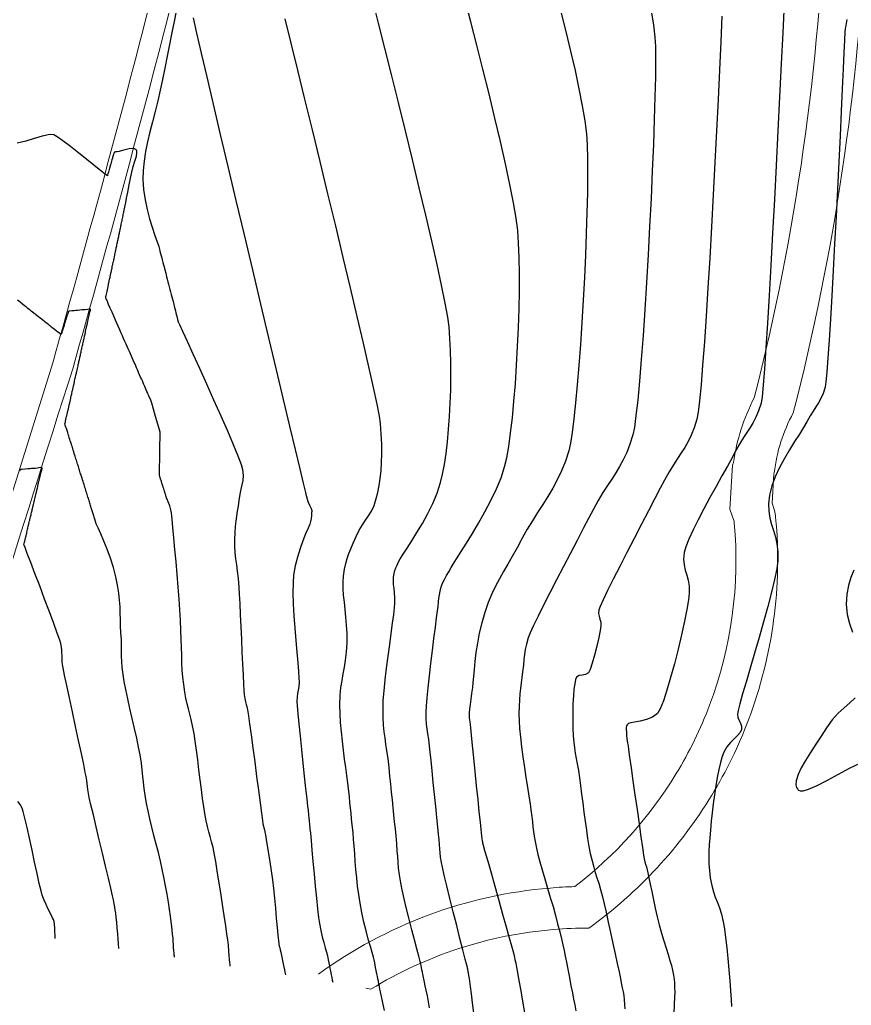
# Model space of a CAD drawing. Header units: millimetres. Extents: x 340454 to 342791, y 6993867 to 6995092.
# Drawn here: x 341142.7 to 341242.5, y 6994331.9 to 6994450.2 of the extents above; entities that cross this region are included whole.
import ezdxf

# ---------------------------------------------------------------- set-up
doc = ezdxf.new("R2010")
doc.units = ezdxf.units.MM
doc.header["$LTSCALE"] = 10
for name, color, linetype in [('T-HM-CURVA_INTERMEDIARIA', 45, 'Continuous'), ('T-HM-CURVA_MESTRA', 20, 'Continuous'), ('URB-Calçadas', 2, 'Continuous'), ('URB-Quadras', 3, 'Continuous')]:
    doc.layers.add(name, color=color, linetype=linetype)

msp = doc.modelspace()

# ---------------------------------------------------------------- linework, layer by layer
at = {"layer": 'T-HM-CURVA_INTERMEDIARIA', "color": 45, "linetype": 'Continuous', "lineweight": -3, "flags": 128}
for points, elevation in [([(341191.9, 6994331.58), (341191.77, 6994332.32), (341191.63, 6994333.03), (341191.49, 6994333.69), (341191.38, 6994334.24), (341191.28, 6994334.65), (341191.24, 6994334.87), (341191.2, 6994335.07), (341191.17, 6994335.22), (341191.13, 6994335.42), (341191.08, 6994335.64), (341191.04, 6994335.87), (341190.98, 6994336.15), (341190.93, 6994336.41), (341190.89, 6994336.62), (341190.83, 6994336.88), (341190.76, 6994337.16), (341190.6, 6994337.78), (341190.36, 6994338.66), (341190.08, 6994339.73), (341189.77, 6994340.94), (341189.44, 6994342.21), (341189.13, 6994343.48), (341188.84, 6994344.68), (341188.6, 6994345.74), (341188.43, 6994346.6), (341188.28, 6994347.56), (341188.18, 6994348.36), (341188.11, 6994349.07), (341188.07, 6994349.74), (341188.02, 6994350.45), (341187.96, 6994351.26), (341187.87, 6994352.23), (341187.79, 6994353.07), (341187.7, 6994353.91), (341187.62, 6994354.77), (341187.53, 6994355.64), (341187.43, 6994356.54), (341187.34, 6994357.47), (341187.24, 6994358.42), (341187.14, 6994359.41), (341187.04, 6994360.44), (341186.91, 6994361.51), (341186.78, 6994362.43), (341186.66, 6994363.23), (341186.55, 6994363.98), (341186.45, 6994364.72), (341186.37, 6994365.53), (341186.32, 6994366.44), (341186.31, 6994367.52), (341186.34, 6994368.49), (341186.44, 6994369.65), (341186.57, 6994370.96), (341186.73, 6994372.36), (341186.92, 6994373.79), (341187.11, 6994375.2), (341187.3, 6994376.54), (341187.46, 6994377.76), (341187.6, 6994378.81), (341187.7, 6994379.62), (341187.74, 6994380.16), (341187.74, 6994380.81), (341187.69, 6994381.4), (341187.64, 6994381.92), (341187.58, 6994382.41), (341187.56, 6994382.86), (341187.58, 6994383.28), (341187.65, 6994383.73), (341187.74, 6994384.07), (341187.85, 6994384.39), (341187.99, 6994384.72), (341188.17, 6994385.14), (341188.36, 6994385.49), (341188.71, 6994386.04), (341189.19, 6994386.76), (341189.75, 6994387.64), (341190.38, 6994388.64), (341191.03, 6994389.74), (341191.67, 6994390.92), (341192.27, 6994392.14), (341192.79, 6994393.38), (341193.2, 6994394.63), (341193.45, 6994395.66), (341193.67, 6994396.83), (341193.87, 6994398.14), (341194.04, 6994399.55), (341194.18, 6994401.04), (341194.29, 6994402.59), (341194.38, 6994404.18), (341194.43, 6994405.79), (341194.45, 6994407.39), (341194.45, 6994408.97), (341194.41, 6994410.49), (341194.34, 6994411.95), (341194.24, 6994413.32), (341194.08, 6994414.49), (341193.78, 6994416.18), (341193.34, 6994418.32), (341192.79, 6994420.84), (341192.15, 6994423.67), (341191.43, 6994426.76), (341190.65, 6994430.02), (341189.84, 6994433.41), (341189, 6994436.85), (341188.15, 6994440.27), (341187.32, 6994443.61), (341186.52, 6994446.81), (341185.77, 6994449.8), (341185.08, 6994452.51)], 698), ([(341197.19, 6994330.99), (341197.04, 6994332.17), (341196.92, 6994333.25), (341196.81, 6994334.15), (341196.73, 6994334.79), (341196.69, 6994335.12), (341196.62, 6994335.48), (341196.56, 6994335.78), (341196.53, 6994335.92), (341196.51, 6994335.99), (341196.5, 6994336.06), (341196.48, 6994336.14), (341196.47, 6994336.24), (341196.45, 6994336.33), (341196.43, 6994336.42), (341196.36, 6994336.69), (341196.17, 6994337.43), (341195.89, 6994338.54), (341195.54, 6994339.92), (341195.15, 6994341.48), (341194.74, 6994343.11), (341194.34, 6994344.72), (341193.97, 6994346.22), (341193.66, 6994347.5), (341193.43, 6994348.48), (341193.32, 6994349.04), (341193.22, 6994349.68), (341193.16, 6994350.19), (341193.13, 6994350.66), (341193.1, 6994351.17), (341193.04, 6994351.81), (341192.98, 6994352.38), (341192.89, 6994353.28), (341192.77, 6994354.43), (341192.64, 6994355.76), (341192.49, 6994357.19), (341192.34, 6994358.64), (341192.2, 6994360.03), (341192.08, 6994361.27), (341191.97, 6994362.29), (341191.9, 6994363.01), (341191.8, 6994363.82), (341191.7, 6994364.48), (341191.61, 6994365.06), (341191.54, 6994365.64), (341191.49, 6994366.29), (341191.48, 6994367.1), (341191.51, 6994367.78), (341191.59, 6994368.78), (341191.72, 6994370.02), (341191.88, 6994371.44), (341192.05, 6994372.94), (341192.24, 6994374.47), (341192.42, 6994375.94), (341192.59, 6994377.28), (341192.73, 6994378.41), (341192.85, 6994379.26), (341192.91, 6994379.75), (341192.98, 6994380.31), (341193.02, 6994380.75), (341193.07, 6994381.16), (341193.15, 6994381.59), (341193.3, 6994382.12), (341193.5, 6994382.65), (341193.71, 6994383.07), (341193.93, 6994383.47), (341194.19, 6994383.91), (341194.49, 6994384.45), (341194.73, 6994384.86), (341195.13, 6994385.5), (341195.68, 6994386.35), (341196.32, 6994387.37), (341197.03, 6994388.52), (341197.78, 6994389.78), (341198.53, 6994391.12), (341199.25, 6994392.49), (341199.91, 6994393.87), (341200.47, 6994395.23), (341200.89, 6994396.54), (341201.15, 6994397.62), (341201.39, 6994398.99), (341201.62, 6994400.6), (341201.83, 6994402.42), (341202.02, 6994404.4), (341202.19, 6994406.51), (341202.34, 6994408.72), (341202.46, 6994410.97), (341202.56, 6994413.24), (341202.63, 6994415.48), (341202.67, 6994417.65), (341202.68, 6994419.72), (341202.65, 6994421.65), (341202.58, 6994423.39), (341202.48, 6994424.92), (341202.29, 6994426.37), (341201.98, 6994428.23), (341201.54, 6994430.43), (341201.01, 6994432.89), (341200.4, 6994435.58), (341199.74, 6994438.4), (341199.03, 6994441.32), (341198.3, 6994444.26), (341197.56, 6994447.16), (341196.85, 6994449.95), (341196.16, 6994452.58)], 697), ([(341161.46, 6994451.22), (341161.22, 6994450.01), (341160.96, 6994448.67), (341160.67, 6994447.25), (341160.39, 6994445.81), (341160.1, 6994444.38), (341159.84, 6994443.03), (341159.57, 6994441.74), (341159.26, 6994440.46), (341158.94, 6994439.2), (341158.63, 6994437.96), (341158.32, 6994436.74), (341158.04, 6994435.55), (341157.81, 6994434.37), (341157.63, 6994433.23), (341157.52, 6994432.11), (341157.49, 6994431.02), (341157.57, 6994429.81), (341157.75, 6994428.6), (341157.99, 6994427.43), (341158.28, 6994426.32), (341158.58, 6994425.31), (341158.87, 6994424.44), (341159.12, 6994423.73), (341159.3, 6994423.24), (341159.39, 6994422.98), (341159.46, 6994422.67), (341159.53, 6994422.43), (341159.61, 6994422.13), (341159.68, 6994421.87), (341159.74, 6994421.62), (341159.8, 6994421.37), (341159.88, 6994421.07), (341159.96, 6994420.78), (341160.02, 6994420.55), (341160.07, 6994420.33), (341160.15, 6994420.05), (341160.22, 6994419.77), (341160.27, 6994419.56), (341160.33, 6994419.34), (341160.4, 6994419.07), (341160.49, 6994418.73), (341160.56, 6994418.46), (341160.64, 6994418.14), (341160.73, 6994417.81), (341160.79, 6994417.55), (341160.87, 6994417.23), (341160.96, 6994416.92), (341161.02, 6994416.67), (341161.1, 6994416.36), (341161.18, 6994416.06), (341161.24, 6994415.82), (341161.32, 6994415.53), (341161.39, 6994415.24), (341161.45, 6994415.01), (341161.52, 6994414.72), (341161.59, 6994414.44), (341161.64, 6994414.22), (341161.73, 6994413.95), (341161.87, 6994413.61), (341162.24, 6994412.8), (341162.79, 6994411.61), (341163.47, 6994410.11), (341164.26, 6994408.38), (341165.11, 6994406.51), (341165.97, 6994404.58), (341166.83, 6994402.66), (341167.62, 6994400.85), (341168.32, 6994399.22), (341168.88, 6994397.84), (341169.27, 6994396.81), (341169.44, 6994396.21), (341169.51, 6994395.5), (341169.48, 6994394.9), (341169.38, 6994394.37), (341169.25, 6994393.83), (341169.12, 6994393.23), (341169, 6994392.49), (341168.91, 6994391.82), (341168.82, 6994391.2), (341168.72, 6994390.61), (341168.64, 6994390.01), (341168.56, 6994389.36), (341168.51, 6994388.65), (341168.48, 6994387.82), (341168.49, 6994386.99), (341168.54, 6994386.23), (341168.62, 6994385.5), (341168.71, 6994384.77), (341168.81, 6994383.99), (341168.91, 6994383.11), (341168.99, 6994382.1), (341169.05, 6994381.25), (341169.11, 6994380.13), (341169.17, 6994378.8), (341169.24, 6994377.34), (341169.31, 6994375.81), (341169.38, 6994374.29), (341169.45, 6994372.84), (341169.51, 6994371.54), (341169.56, 6994370.46), (341169.61, 6994369.65), (341169.65, 6994369.2), (341169.73, 6994368.71), (341169.81, 6994368.33), (341169.9, 6994367.99), (341169.99, 6994367.61), (341170.09, 6994367.13), (341170.17, 6994366.62), (341170.3, 6994365.66), (341170.47, 6994364.35), (341170.68, 6994362.8), (341170.91, 6994361.1), (341171.14, 6994359.37), (341171.36, 6994357.7), (341171.56, 6994356.19), (341171.72, 6994354.95), (341171.84, 6994354.08), (341171.9, 6994353.69), (341171.96, 6994353.4), (341172.02, 6994353.18), (341172.08, 6994352.95), (341172.14, 6994352.66), (341172.2, 6994352.34), (341172.3, 6994351.78), (341172.42, 6994351.03), (341172.57, 6994350.13), (341172.72, 6994349.12), (341172.88, 6994348.05), (341173.03, 6994346.96), (341173.15, 6994345.91), (341173.27, 6994344.75), (341173.39, 6994343.53), (341173.5, 6994342.34), (341173.6, 6994341.24), (341173.68, 6994340.32), (341173.75, 6994339.64), (341173.79, 6994339.28), (341173.85, 6994339), (341173.91, 6994338.78), (341173.97, 6994338.56), (341174.04, 6994338.27), (341174.13, 6994337.86), (341174.25, 6994337.28), (341174.37, 6994336.66), (341174.47, 6994336.14), (341174.52, 6994335.88), (341174.56, 6994335.7), (341174.59, 6994335.56)], 701), ([(341207.63, 6994451.17), (341208.23, 6994448.8), (341208.81, 6994446.43), (341209.35, 6994444.11), (341209.82, 6994441.9), (341210.22, 6994439.87), (341210.53, 6994438.05), (341210.71, 6994436.52), (341210.8, 6994435.19), (341210.84, 6994433.54), (341210.85, 6994431.61), (341210.83, 6994429.44), (341210.78, 6994427.07), (341210.7, 6994424.55), (341210.6, 6994421.93), (341210.48, 6994419.24), (341210.33, 6994416.53), (341210.17, 6994413.84), (341210, 6994411.22), (341209.81, 6994408.71), (341209.62, 6994406.36), (341209.41, 6994404.21), (341209.21, 6994402.29), (341209, 6994400.67), (341208.79, 6994399.37), (341208.59, 6994398.45), (341208.19, 6994397.21), (341207.73, 6994396.06), (341207.22, 6994394.98), (341206.67, 6994393.96), (341206.08, 6994392.98), (341205.47, 6994392.01), (341204.85, 6994391.05), (341204.23, 6994390.06), (341203.62, 6994389.04), (341203.02, 6994387.95), (341202.4, 6994386.79), (341201.82, 6994385.76), (341201.27, 6994384.83), (341200.76, 6994383.95), (341200.27, 6994383.1), (341199.81, 6994382.22), (341199.37, 6994381.28), (341198.94, 6994380.24), (341198.52, 6994379.06), (341198.15, 6994377.81), (341197.86, 6994376.57), (341197.63, 6994375.38), (341197.46, 6994374.24), (341197.33, 6994373.18), (341197.23, 6994372.21), (341197.16, 6994371.35), (341197.09, 6994370.63), (341197.03, 6994370.05), (341196.93, 6994369.32), (341196.84, 6994368.62), (341196.76, 6994367.99), (341196.7, 6994367.44), (341196.66, 6994367), (341196.65, 6994366.68), (341196.66, 6994366.38), (341196.68, 6994366.14), (341196.72, 6994365.9), (341196.76, 6994365.59), (341196.8, 6994365.19), (341196.89, 6994364.32), (341197.01, 6994363.09), (341197.16, 6994361.6), (341197.33, 6994359.95), (341197.5, 6994358.24), (341197.67, 6994356.59), (341197.82, 6994355.1), (341197.95, 6994353.87), (341198.04, 6994353), (341198.08, 6994352.6), (341198.13, 6994352.23), (341198.17, 6994351.89), (341198.21, 6994351.64), (341198.23, 6994351.53), (341198.23, 6994351.46), (341198.25, 6994351.39), (341198.32, 6994351.11), (341198.54, 6994350.35), (341198.87, 6994349.2), (341199.27, 6994347.78), (341199.72, 6994346.18), (341200.2, 6994344.49), (341200.66, 6994342.84), (341201.09, 6994341.3), (341201.46, 6994339.99), (341201.73, 6994339.01), (341201.88, 6994338.45), (341202.03, 6994337.85), (341202.14, 6994337.37), (341202.24, 6994336.93), (341202.33, 6994336.45), (341202.45, 6994335.84), (341202.54, 6994335.31), (341202.69, 6994334.47), (341202.88, 6994333.39), (341203.09, 6994332.14), (341203.32, 6994330.79)], 696), ([(341234.45, 6994452.17), (341234.28, 6994448.67), (341234.1, 6994444.9), (341233.91, 6994440.94), (341233.7, 6994436.86), (341233.5, 6994432.72), (341233.28, 6994428.61), (341233.07, 6994424.58), (341232.86, 6994420.72), (341232.66, 6994417.09), (341232.46, 6994413.77), (341232.27, 6994410.82), (341232.1, 6994408.31), (341231.94, 6994406.32), (341231.8, 6994404.92), (341231.68, 6994404.18), (341231.38, 6994403.26), (341231.07, 6994402.5), (341230.73, 6994401.85), (341230.37, 6994401.26), (341229.98, 6994400.67), (341229.56, 6994400.04), (341229.12, 6994399.32), (341228.63, 6994398.45), (341228.2, 6994397.63), (341227.64, 6994396.62), (341226.99, 6994395.44), (341226.28, 6994394.17), (341225.55, 6994392.83), (341224.82, 6994391.48), (341224.13, 6994390.17), (341223.52, 6994388.95), (341223.02, 6994387.85), (341222.65, 6994386.93), (341222.45, 6994386.24), (341222.38, 6994385.44), (341222.44, 6994384.75), (341222.59, 6994384.13), (341222.77, 6994383.54), (341222.94, 6994382.91), (341223.06, 6994382.2), (341223.06, 6994381.37), (341222.97, 6994380.57), (341222.77, 6994379.42), (341222.48, 6994377.99), (341222.12, 6994376.37), (341221.72, 6994374.64), (341221.28, 6994372.9), (341220.83, 6994371.23), (341220.39, 6994369.71), (341219.97, 6994368.43), (341219.59, 6994367.47), (341219.27, 6994366.93), (341218.67, 6994366.47), (341217.94, 6994366.18), (341217.18, 6994365.99), (341216.48, 6994365.87), (341216.03, 6994365.79), (341215.78, 6994365.71), (341215.67, 6994365.64), (341215.64, 6994365.61), (341215.6, 6994365.55), (341215.54, 6994365.43), (341215.48, 6994365.26), (341215.47, 6994365.02), (341215.51, 6994364.68), (341215.54, 6994364.29), (341215.57, 6994363.93), (341215.61, 6994363.65), (341215.66, 6994363.37), (341215.71, 6994363.02), (341215.77, 6994362.59), (341215.9, 6994361.68), (341216.08, 6994360.4), (341216.3, 6994358.85), (341216.54, 6994357.15), (341216.79, 6994355.39), (341217.03, 6994353.68), (341217.25, 6994352.13), (341217.44, 6994350.84), (341217.58, 6994349.93), (341217.65, 6994349.49), (341217.74, 6994349.11), (341217.83, 6994348.82), (341217.92, 6994348.52), (341218.03, 6994348.15), (341218.11, 6994347.79), (341218.23, 6994347.21), (341218.38, 6994346.44), (341218.57, 6994345.54), (341218.77, 6994344.56), (341218.99, 6994343.53), (341219.23, 6994342.52), (341219.46, 6994341.56), (341219.73, 6994340.55), (341220.01, 6994339.62), (341220.28, 6994338.76), (341220.53, 6994337.98), (341220.75, 6994337.28), (341220.94, 6994336.66), (341221.06, 6994336.12), (341221.17, 6994335.51), (341221.24, 6994335.01), (341221.28, 6994334.56), (341221.3, 6994334.07), (341221.32, 6994333.44), (341221.31, 6994332.89), (341221.27, 6994332), (341221.21, 6994330.86)], 693), ([(341186.5, 6994331.27), (341186.3, 6994332.18), (341186.14, 6994332.94), (341186.01, 6994333.5), (341185.94, 6994333.82), (341185.87, 6994334.16), (341185.82, 6994334.43), (341185.75, 6994334.78), (341185.69, 6994335.07), (341185.63, 6994335.36), (341185.57, 6994335.68), (341185.49, 6994336.06), (341185.42, 6994336.42), (341185.37, 6994336.7), (341185.31, 6994336.98), (341185.23, 6994337.34), (341185.15, 6994337.67), (341184.99, 6994338.22), (341184.79, 6994338.94), (341184.54, 6994339.82), (341184.28, 6994340.81), (341184.02, 6994341.88), (341183.77, 6994343.01), (341183.55, 6994344.16), (341183.39, 6994345.19), (341183.26, 6994346.2), (341183.15, 6994347.21), (341183.06, 6994348.2), (341182.98, 6994349.17), (341182.91, 6994350.1), (341182.85, 6994351), (341182.78, 6994351.85), (341182.71, 6994352.65), (341182.62, 6994353.54), (341182.54, 6994354.29), (341182.47, 6994354.94), (341182.41, 6994355.56), (341182.34, 6994356.22), (341182.27, 6994356.96), (341182.18, 6994357.86), (341182.09, 6994358.61), (341181.98, 6994359.47), (341181.84, 6994360.42), (341181.7, 6994361.44), (341181.56, 6994362.51), (341181.43, 6994363.61), (341181.31, 6994364.73), (341181.22, 6994365.83), (341181.16, 6994366.91), (341181.14, 6994367.93), (341181.18, 6994369.08), (341181.26, 6994370.04), (341181.39, 6994370.89), (341181.53, 6994371.68), (341181.68, 6994372.47), (341181.81, 6994373.32), (341181.92, 6994374.28), (341181.99, 6994375.43), (341181.99, 6994376.51), (341181.94, 6994377.53), (341181.86, 6994378.5), (341181.77, 6994379.42), (341181.67, 6994380.29), (341181.58, 6994381.12), (341181.53, 6994381.92), (341181.52, 6994382.68), (341181.58, 6994383.41), (341181.7, 6994384.24), (341181.85, 6994384.93), (341182.02, 6994385.54), (341182.22, 6994386.11), (341182.46, 6994386.7), (341182.74, 6994387.36), (341183.08, 6994388.15), (341183.45, 6994388.93), (341183.83, 6994389.56), (341184.2, 6994390.12), (341184.57, 6994390.65), (341184.91, 6994391.22), (341185.23, 6994391.89), (341185.5, 6994392.72), (341185.69, 6994393.46), (341185.85, 6994394.27), (341185.98, 6994395.13), (341186.08, 6994396.06), (341186.14, 6994397.05), (341186.17, 6994398.11), (341186.15, 6994399.24), (341186.1, 6994400.44), (341186.01, 6994401.72), (341185.87, 6994402.6), (341185.59, 6994404.07), (341185.16, 6994406.07), (341184.61, 6994408.52), (341183.96, 6994411.38), (341183.22, 6994414.56), (341182.41, 6994418.01), (341181.54, 6994421.66), (341180.63, 6994425.45), (341179.7, 6994429.31), (341178.77, 6994433.17), (341177.84, 6994436.97), (341176.94, 6994440.65), (341176.09, 6994444.14), (341175.29, 6994447.38), (341174.58, 6994450.3)], 699), ([(341226.97, 6994450.65), (341226.84, 6994447.57), (341226.69, 6994444.2), (341226.53, 6994440.62), (341226.34, 6994436.88), (341226.15, 6994433.05), (341225.95, 6994429.19), (341225.73, 6994425.35), (341225.52, 6994421.6), (341225.3, 6994418.01), (341225.09, 6994414.63), (341224.88, 6994411.52), (341224.67, 6994408.75), (341224.48, 6994406.38), (341224.3, 6994404.47), (341224.13, 6994403.08), (341223.98, 6994402.27), (341223.65, 6994401.22), (341223.3, 6994400.33), (341222.92, 6994399.56), (341222.52, 6994398.87), (341222.1, 6994398.21), (341221.64, 6994397.53), (341221.16, 6994396.79), (341220.64, 6994395.95), (341220.1, 6994394.95), (341219.59, 6994393.97), (341218.93, 6994392.72), (341218.17, 6994391.25), (341217.33, 6994389.64), (341216.45, 6994387.94), (341215.57, 6994386.24), (341214.72, 6994384.58), (341213.94, 6994383.04), (341213.26, 6994381.68), (341212.72, 6994380.58), (341212.36, 6994379.78), (341212.21, 6994379.37), (341212.18, 6994378.94), (341212.25, 6994378.59), (341212.34, 6994378.26), (341212.43, 6994377.9), (341212.45, 6994377.45), (341212.37, 6994376.9), (341212.2, 6994376.04), (341211.96, 6994375.01), (341211.69, 6994373.94), (341211.42, 6994372.96), (341211.16, 6994372.2), (341210.96, 6994371.79), (341210.61, 6994371.59), (341210.22, 6994371.53), (341209.84, 6994371.48), (341209.53, 6994371.27), (341209.41, 6994370.99), (341209.31, 6994370.49), (341209.22, 6994369.83), (341209.15, 6994369.03), (341209.1, 6994368.13), (341209.08, 6994367.15), (341209.07, 6994366.15), (341209.09, 6994365.14), (341209.13, 6994364.23), (341209.2, 6994363.46), (341209.28, 6994362.79), (341209.38, 6994362.16), (341209.49, 6994361.53), (341209.62, 6994360.86), (341209.75, 6994360.09), (341209.88, 6994359.19), (341210.01, 6994358.26), (341210.14, 6994357.25), (341210.27, 6994356.18), (341210.41, 6994355.09), (341210.56, 6994354), (341210.71, 6994352.93), (341210.86, 6994351.91), (341211.02, 6994350.97), (341211.18, 6994350.12), (341211.39, 6994349.22), (341211.59, 6994348.47), (341211.78, 6994347.82), (341211.98, 6994347.2), (341212.19, 6994346.55), (341212.41, 6994345.81), (341212.65, 6994344.91), (341212.84, 6994344.09), (341213.08, 6994343.06), (341213.34, 6994341.88), (341213.62, 6994340.61), (341213.9, 6994339.32), (341214.17, 6994338.06), (341214.42, 6994336.9), (341214.63, 6994335.9), (341214.79, 6994335.11), (341214.89, 6994334.6), (341215.01, 6994333.99), (341215.11, 6994333.5), (341215.19, 6994333.06), (341215.25, 6994332.57), (341215.3, 6994331.95), (341215.32, 6994331.48)], 694), ([(341241.96, 6994450.22), (341241.93, 6994450.01), (341241.89, 6994449.77), (341241.84, 6994449.53), (341241.81, 6994449.35), (341241.77, 6994449.12), (341241.75, 6994448.75), (341241.7, 6994447.77), (341241.63, 6994446.26), (341241.54, 6994444.29), (341241.43, 6994441.92), (341241.3, 6994439.23), (341241.16, 6994436.28), (341241.01, 6994433.14), (341240.85, 6994429.88), (341240.68, 6994426.58), (341240.51, 6994423.29), (341240.34, 6994420.1), (341240.17, 6994417.07), (341240.01, 6994414.26), (341239.86, 6994411.75), (341239.71, 6994409.61), (341239.58, 6994407.91), (341239.47, 6994406.72), (341239.37, 6994406.09), (341239.13, 6994405.34), (341238.86, 6994404.74), (341238.58, 6994404.22), (341238.27, 6994403.74), (341237.93, 6994403.23), (341237.57, 6994402.66), (341237.17, 6994401.95), (341236.78, 6994401.26), (341236.29, 6994400.47), (341235.71, 6994399.57), (341235.1, 6994398.59), (341234.49, 6994397.55), (341233.9, 6994396.47), (341233.39, 6994395.35), (341232.97, 6994394.23), (341232.7, 6994393.12), (341232.59, 6994392.09), (341232.62, 6994391.19), (341232.75, 6994390.38), (341232.95, 6994389.62), (341233.18, 6994388.87), (341233.4, 6994388.1), (341233.59, 6994387.27), (341233.69, 6994386.34), (341233.68, 6994385.28), (341233.56, 6994384.3), (341233.3, 6994383.02), (341232.94, 6994381.48), (341232.49, 6994379.76), (341231.99, 6994377.92), (341231.45, 6994376.03), (341230.9, 6994374.15), (341230.38, 6994372.35), (341229.89, 6994370.7), (341229.47, 6994369.26), (341229.14, 6994368.09), (341228.92, 6994367.27), (341228.84, 6994366.85), (341228.91, 6994366.42), (341229.06, 6994366.07), (341229.23, 6994365.75), (341229.35, 6994365.41), (341229.34, 6994365.01), (341229.18, 6994364.65), (341228.86, 6994364.28), (341228.45, 6994363.89), (341228, 6994363.44), (341227.57, 6994362.92), (341227.21, 6994362.29), (341227.01, 6994361.75), (341226.81, 6994361.04), (341226.62, 6994360.2), (341226.43, 6994359.25), (341226.26, 6994358.23), (341226.1, 6994357.16), (341225.95, 6994356.07), (341225.82, 6994355), (341225.71, 6994353.98), (341225.61, 6994352.93), (341225.53, 6994352), (341225.46, 6994351.15), (341225.42, 6994350.37), (341225.41, 6994349.61), (341225.43, 6994348.85), (341225.49, 6994348.06), (341225.59, 6994347.2), (341225.76, 6994346.28), (341225.96, 6994345.53), (341226.19, 6994344.87), (341226.44, 6994344.25), (341226.69, 6994343.6), (341226.93, 6994342.84), (341227.15, 6994341.92), (341227.29, 6994341.08), (341227.43, 6994340.01), (341227.56, 6994338.8), (341227.69, 6994337.49), (341227.81, 6994336.15), (341227.92, 6994334.84), (341228.02, 6994333.63), (341228.09, 6994332.58), (341228.14, 6994331.75)], 692), ([(341167.95, 6994336.6), (341167.95, 6994336.66), (341167.94, 6994336.79), (341167.92, 6994337.03), (341167.89, 6994337.39), (341167.85, 6994337.86), (341167.81, 6994338.29), (341167.78, 6994338.59), (341167.76, 6994338.89), (341167.74, 6994339.12), (341167.71, 6994339.42), (341167.67, 6994339.74), (341167.57, 6994340.44), (341167.42, 6994341.44), (341167.24, 6994342.65), (341167.04, 6994344), (341166.83, 6994345.4), (341166.61, 6994346.78), (341166.41, 6994348.05), (341166.23, 6994349.14), (341166.08, 6994349.96), (341165.9, 6994350.82), (341165.73, 6994351.52), (341165.57, 6994352.14), (341165.41, 6994352.72), (341165.25, 6994353.34), (341165.08, 6994354.04), (341164.91, 6994354.9), (341164.78, 6994355.72), (341164.64, 6994356.7), (341164.5, 6994357.8), (341164.35, 6994358.96), (341164.21, 6994360.16), (341164.06, 6994361.36), (341163.92, 6994362.51), (341163.77, 6994363.58), (341163.62, 6994364.53), (341163.45, 6994365.43), (341163.28, 6994366.19), (341163.12, 6994366.85), (341162.96, 6994367.46), (341162.8, 6994368.08), (341162.65, 6994368.74), (341162.51, 6994369.5), (341162.38, 6994370.4), (341162.28, 6994371.27), (341162.21, 6994372.14), (341162.17, 6994373.01), (341162.14, 6994373.91), (341162.11, 6994374.86), (341162.09, 6994375.86), (341162.05, 6994376.93), (341162, 6994378.09), (341161.92, 6994379.36), (341161.83, 6994380.65), (341161.72, 6994382.07), (341161.59, 6994383.59), (341161.46, 6994385.12), (341161.33, 6994386.62), (341161.21, 6994388.01), (341161.09, 6994389.24), (341160.99, 6994390.26), (341160.9, 6994390.99), (341160.85, 6994391.37), (341160.7, 6994391.86), (341160.53, 6994392.31), (341160.39, 6994392.64), (341160.32, 6994392.78), (341160.3, 6994392.86), (341160.28, 6994392.92), (341160.27, 6994392.97), (341160.25, 6994393.02), (341160.23, 6994393.08), (341160.22, 6994393.13), (341160.2, 6994393.19), (341160.18, 6994393.25), (341160.16, 6994393.31), (341160.14, 6994393.37), (341160.12, 6994393.44), (341160.1, 6994393.51), (341160.08, 6994393.58), (341160.06, 6994393.65), (341160.03, 6994393.72), (341160.01, 6994393.8), (341159.98, 6994393.88), (341159.95, 6994393.97), (341159.93, 6994394.06), (341159.9, 6994394.15), (341159.88, 6994394.2), (341159.87, 6994394.25), (341159.85, 6994394.3), (341159.84, 6994394.35), (341159.82, 6994394.4), (341159.8, 6994394.45), (341159.79, 6994394.5), (341159.77, 6994394.56), (341159.75, 6994394.62), (341159.73, 6994394.67), (341159.71, 6994394.73), (341159.7, 6994394.79), (341159.68, 6994394.86), (341159.66, 6994394.92), (341159.64, 6994394.99), (341159.61, 6994395.05), (341159.59, 6994395.12), (341159.57, 6994395.19), (341159.55, 6994395.26), (341159.53, 6994395.34), (341159.5, 6994395.42), (341159.48, 6994395.49), (341159.47, 6994395.56), (341159.47, 6994395.62), (341159.48, 6994395.88), (341159.49, 6994396.53), (341159.5, 6994397.41), (341159.52, 6994398.38), (341159.53, 6994399.27), (341159.55, 6994399.92), (341159.55, 6994400.19), (341159.55, 6994400.27), (341159.55, 6994400.36), (341159.55, 6994400.44), (341159.54, 6994400.53), (341159.54, 6994400.62), (341159.54, 6994400.71), (341159.46, 6994400.99), (341159.27, 6994401.67), (341159.01, 6994402.56), (341158.75, 6994403.47), (341158.54, 6994404.19), (341158.42, 6994404.55), (341158.35, 6994404.73), (341158.29, 6994404.87), (341158.21, 6994405.05), (341158.13, 6994405.23), (341158.06, 6994405.39), (341157.97, 6994405.59), (341157.88, 6994405.79), (341157.8, 6994405.97), (341157.71, 6994406.18), (341157.61, 6994406.41), (341157.52, 6994406.6), (341157.42, 6994406.84), (341157.31, 6994407.09), (341157.21, 6994407.31), (341157.09, 6994407.58), (341156.97, 6994407.86), (341156.87, 6994408.1), (341156.73, 6994408.4), (341156.63, 6994408.64), (341156.54, 6994408.85), (341156.44, 6994409.06), (341156.32, 6994409.33), (341156.2, 6994409.6), (341156.1, 6994409.83), (341155.99, 6994410.08), (341155.86, 6994410.38), (341155.72, 6994410.69), (341155.61, 6994410.96), (341155.48, 6994411.24), (341155.33, 6994411.59), (341155.17, 6994411.94), (341155.04, 6994412.25), (341154.89, 6994412.58), (341154.72, 6994412.98), (341154.53, 6994413.4), (341154.37, 6994413.76), (341154.21, 6994414.14), (341154, 6994414.62), (341153.79, 6994415.09), (341153.57, 6994415.58), (341153.37, 6994416.03), (341153.22, 6994416.38), (341153.14, 6994416.56), (341153.07, 6994416.7), (341153.02, 6994416.84), (341153.03, 6994416.96), (341153.07, 6994417.1), (341153.11, 6994417.27), (341153.15, 6994417.43), (341153.18, 6994417.58), (341153.22, 6994417.76), (341153.27, 6994417.99), (341153.31, 6994418.18), (341153.32, 6994418.26), (341153.34, 6994418.32), (341153.36, 6994418.44), (341153.41, 6994418.64), (341153.43, 6994418.75), (341153.45, 6994418.84), (341153.49, 6994419.04), (341153.54, 6994419.25), (341153.55, 6994419.3), (341153.56, 6994419.35), (341153.6, 6994419.55), (341153.64, 6994419.74), (341153.65, 6994419.8), (341153.67, 6994419.87), (341153.71, 6994420.05), (341153.75, 6994420.24), (341153.76, 6994420.31), (341153.78, 6994420.38), (341153.81, 6994420.55), (341153.85, 6994420.73), (341153.87, 6994420.81), (341153.89, 6994420.89), (341153.92, 6994421.06), (341153.96, 6994421.22), (341153.98, 6994421.32), (341153.99, 6994421.41), (341154.03, 6994421.56), (341154.06, 6994421.72), (341154.08, 6994421.82), (341154.1, 6994421.92), (341154.13, 6994422.06), (341154.17, 6994422.21), (341154.19, 6994422.32), (341154.21, 6994422.43), (341154.24, 6994422.56), (341154.27, 6994422.71), (341154.29, 6994422.83), (341154.32, 6994422.94), (341154.35, 6994423.07), (341154.37, 6994423.2), (341154.4, 6994423.33), (341154.43, 6994423.46), (341154.45, 6994423.58), (341154.48, 6994423.7), (341154.51, 6994423.83), (341154.53, 6994423.96), (341154.56, 6994424.08), (341154.58, 6994424.19), (341154.61, 6994424.33), (341154.64, 6994424.47), (341154.66, 6994424.58), (341154.69, 6994424.69), (341154.72, 6994424.83), (341154.75, 6994424.97), (341154.77, 6994425.08), (341154.79, 6994425.18), (341154.82, 6994425.33), (341154.85, 6994425.48), (341154.87, 6994425.58), (341154.89, 6994425.68), (341154.93, 6994425.83), (341154.96, 6994425.99), (341154.98, 6994426.08), (341155, 6994426.17), (341155.03, 6994426.33), (341155.06, 6994426.49), (341155.08, 6994426.58), (341155.1, 6994426.67), (341155.13, 6994426.83), (341155.17, 6994427), (341155.18, 6994427.08), (341155.2, 6994427.16), (341155.24, 6994427.33), (341155.27, 6994427.5), (341155.29, 6994427.58), (341155.3, 6994427.66), (341155.33, 6994427.8), (341155.36, 6994427.93), (341155.37, 6994427.98), (341155.38, 6994428.04), (341155.42, 6994428.25), (341155.53, 6994428.78), (341155.67, 6994429.52), (341155.84, 6994430.37), (341156, 6994431.2), (341156.14, 6994431.9), (341156.32, 6994432.6), (341156.53, 6994433.24), (341156.7, 6994433.81), (341156.77, 6994434.19), (341156.75, 6994434.41), (341156.7, 6994434.54), (341156.66, 6994434.59), (341156.62, 6994434.63), (341156.49, 6994434.69), (341156.25, 6994434.73), (341155.85, 6994434.69), (341155.34, 6994434.58), (341154.89, 6994434.45), (341154.63, 6994434.38), (341154.4, 6994434.35), (341154.21, 6994434.33), (341154.12, 6994434.32), (341154.07, 6994434.32), (341154.04, 6994434.28), (341154.02, 6994434.23), (341154, 6994434.18), (341153.98, 6994434.12), (341153.95, 6994434.03), (341153.93, 6994433.96), (341153.91, 6994433.88), (341153.89, 6994433.81), (341153.87, 6994433.76), (341153.85, 6994433.71), (341153.84, 6994433.65), (341153.82, 6994433.58), (341153.76, 6994433.38), (341153.63, 6994432.92), (341153.47, 6994432.37), (341153.34, 6994431.9), (341153.28, 6994431.69), (341153.25, 6994431.56), (341153.22, 6994431.48), (341153.1, 6994431.55), (341152.85, 6994431.74), (341152.56, 6994431.97), (341152.25, 6994432.21), (341151.61, 6994432.73), (341150.75, 6994433.42), (341149.78, 6994434.2), (341148.78, 6994434.98), (341147.89, 6994435.66), (341147.19, 6994436.16), (341146.79, 6994436.39), (341146.42, 6994436.44), (341146.11, 6994436.39), (341145.79, 6994436.3), (341145.39, 6994436.22), (341144.98, 6994436.12), (341144.3, 6994435.91), (341143.42, 6994435.64), (341142.41, 6994435.38)], 702), ([(341161.28, 6994337.65), (341161.27, 6994337.69), (341161.26, 6994337.78), (341161.25, 6994337.92), (341161.23, 6994338.14), (341161.21, 6994338.46), (341161.17, 6994338.83), (341161.15, 6994339.17), (341161.13, 6994339.53), (341161.1, 6994339.94), (341161.05, 6994340.4), (341161, 6994340.92), (341160.95, 6994341.35), (341160.87, 6994341.91), (341160.78, 6994342.6), (341160.67, 6994343.39), (341160.54, 6994344.27), (341160.38, 6994345.22), (341160.21, 6994346.23), (341160.01, 6994347.26), (341159.81, 6994348.22), (341159.59, 6994349.21), (341159.34, 6994350.23), (341159.08, 6994351.25), (341158.81, 6994352.28), (341158.56, 6994353.29), (341158.32, 6994354.28), (341158.11, 6994355.22), (341157.93, 6994356.11), (341157.76, 6994357.1), (341157.65, 6994357.93), (341157.56, 6994358.67), (341157.49, 6994359.37), (341157.41, 6994360.11), (341157.3, 6994360.94), (341157.15, 6994361.94), (341156.97, 6994362.87), (341156.74, 6994363.94), (341156.48, 6994365.1), (341156.21, 6994366.3), (341155.93, 6994367.51), (341155.66, 6994368.69), (341155.43, 6994369.79), (341155.24, 6994370.78), (341155.1, 6994371.61), (341155.01, 6994372.46), (341154.96, 6994373.17), (341154.93, 6994373.8), (341154.92, 6994374.41), (341154.92, 6994375.04), (341154.9, 6994375.76), (341154.85, 6994376.62), (341154.8, 6994377.43), (341154.78, 6994378.2), (341154.76, 6994378.96), (341154.74, 6994379.73), (341154.68, 6994380.53), (341154.6, 6994381.38), (341154.45, 6994382.31), (341154.25, 6994383.34), (341153.96, 6994384.45), (341153.6, 6994385.55), (341153.2, 6994386.63), (341152.8, 6994387.62), (341152.43, 6994388.49), (341152.11, 6994389.2), (341151.88, 6994389.7), (341151.78, 6994389.95), (341151.7, 6994390.24), (341151.64, 6994390.49), (341151.6, 6994390.63), (341151.56, 6994390.75), (341151.53, 6994390.87), (341151.49, 6994390.99), (341151.45, 6994391.11), (341151.41, 6994391.23), (341151.37, 6994391.36), (341151.33, 6994391.49), (341151.29, 6994391.62), (341151.25, 6994391.75), (341151.21, 6994391.89), (341151.16, 6994392.03), (341151.12, 6994392.17), (341151.08, 6994392.31), (341151.03, 6994392.45), (341150.98, 6994392.6), (341150.94, 6994392.75), (341150.89, 6994392.9), (341150.84, 6994393.06), (341150.79, 6994393.21), (341150.74, 6994393.38), (341150.69, 6994393.54), (341150.64, 6994393.71), (341150.58, 6994393.88), (341150.53, 6994394.05), (341150.47, 6994394.23), (341150.42, 6994394.41), (341150.36, 6994394.59), (341150.3, 6994394.78), (341150.24, 6994394.97), (341150.18, 6994395.16), (341150.12, 6994395.36), (341150.06, 6994395.56), (341150.01, 6994395.7), (341149.97, 6994395.82), (341149.93, 6994395.97), (341149.88, 6994396.13), (341149.84, 6994396.25), (341149.79, 6994396.41), (341149.74, 6994396.57), (341149.7, 6994396.7), (341149.65, 6994396.86), (341149.6, 6994397.02), (341149.55, 6994397.16), (341149.5, 6994397.33), (341149.45, 6994397.5), (341149.4, 6994397.65), (341149.35, 6994397.82), (341149.29, 6994398), (341149.24, 6994398.15), (341149.18, 6994398.34), (341149.13, 6994398.53), (341149.08, 6994398.68), (341149.02, 6994398.88), (341148.95, 6994399.07), (341148.9, 6994399.24), (341148.84, 6994399.44), (341148.77, 6994399.65), (341148.72, 6994399.82), (341148.65, 6994400.03), (341148.59, 6994400.25), (341148.53, 6994400.43), (341148.46, 6994400.65), (341148.38, 6994400.91), (341148.31, 6994401.12), (341148.25, 6994401.31), (341148.17, 6994401.55), (341148.13, 6994401.7), (341148.15, 6994401.8), (341148.18, 6994401.91), (341148.2, 6994402.02), (341148.24, 6994402.2), (341148.29, 6994402.4), (341148.33, 6994402.56), (341148.36, 6994402.69), (341148.39, 6994402.85), (341148.44, 6994403.07), (341148.48, 6994403.26), (341148.5, 6994403.34), (341148.51, 6994403.39), (341148.54, 6994403.5), (341148.59, 6994403.71), (341148.61, 6994403.82), (341148.63, 6994403.88), (341148.65, 6994403.99), (341148.7, 6994404.19), (341148.72, 6994404.3), (341148.74, 6994404.37), (341148.78, 6994404.58), (341148.83, 6994404.79), (341148.85, 6994404.87), (341148.89, 6994405.07), (341148.94, 6994405.27), (341148.96, 6994405.36), (341149, 6994405.55), (341149.05, 6994405.75), (341149.06, 6994405.8), (341149.07, 6994405.85), (341149.11, 6994406.04), (341149.16, 6994406.23), (341149.17, 6994406.29), (341149.18, 6994406.35), (341149.22, 6994406.53), (341149.26, 6994406.72), (341149.28, 6994406.78), (341149.29, 6994406.84), (341149.33, 6994407.02), (341149.37, 6994407.2), (341149.39, 6994407.26), (341149.4, 6994407.33), (341149.44, 6994407.5), (341149.48, 6994407.68), (341149.5, 6994407.75), (341149.51, 6994407.82), (341149.53, 6994407.9), (341149.55, 6994407.99), (341149.58, 6994408.15), (341149.62, 6994408.32), (341149.64, 6994408.41), (341149.66, 6994408.51), (341149.7, 6994408.65), (341149.73, 6994408.81), (341149.76, 6994408.92), (341149.78, 6994409.03), (341149.81, 6994409.16), (341149.84, 6994409.3), (341149.87, 6994409.43), (341149.9, 6994409.56), (341149.92, 6994409.68), (341149.95, 6994409.8), (341149.98, 6994409.94), (341150.01, 6994410.08), (341150.04, 6994410.18), (341150.06, 6994410.29), (341150.09, 6994410.45), (341150.13, 6994410.6), (341150.15, 6994410.69), (341150.17, 6994410.78), (341150.2, 6994410.95), (341150.24, 6994411.11), (341150.26, 6994411.2), (341150.28, 6994411.28), (341150.32, 6994411.46), (341150.35, 6994411.63), (341150.37, 6994411.7), (341150.38, 6994411.77), (341150.43, 6994411.96), (341150.47, 6994412.15), (341150.48, 6994412.21), (341150.49, 6994412.26), (341150.54, 6994412.47), (341150.58, 6994412.66), (341150.6, 6994412.76), (341150.65, 6994412.97), (341150.69, 6994413.17), (341150.71, 6994413.25), (341150.73, 6994413.37), (341150.78, 6994413.57), (341150.8, 6994413.69), (341150.82, 6994413.75), (341150.83, 6994413.82), (341150.87, 6994413.99), (341150.92, 6994414.2), (341150.95, 6994414.37), (341150.99, 6994414.52), (341151.03, 6994414.71), (341151.07, 6994414.93), (341151.11, 6994415.1), (341151.14, 6994415.22), (341151.18, 6994415.35), (341151.19, 6994415.45), (341151.08, 6994415.46), (341150.85, 6994415.43), (341150.57, 6994415.39), (341150.34, 6994415.37), (341150.15, 6994415.36), (341149.9, 6994415.33), (341149.65, 6994415.31), (341149.44, 6994415.29), (341149.22, 6994415.27), (341148.95, 6994415.25), (341148.73, 6994415.23), (341148.64, 6994415.22), (341148.58, 6994415.23), (341148.56, 6994415.18), (341148.53, 6994415.12), (341148.5, 6994415.03), (341148.47, 6994414.97), (341148.46, 6994414.92), (341148.42, 6994414.83), (341148.4, 6994414.76), (341148.38, 6994414.71), (341148.36, 6994414.64), (341148.34, 6994414.58), (341148.32, 6994414.49), (341148.28, 6994414.38), (341148.22, 6994414.19), (341148.17, 6994414.01), (341148.11, 6994413.83), (341148.07, 6994413.71), (341148.05, 6994413.62), (341148.02, 6994413.53), (341147.98, 6994413.39), (341147.93, 6994413.25), (341147.9, 6994413.15), (341147.87, 6994413.05), (341147.83, 6994412.92), (341147.77, 6994412.72), (341147.74, 6994412.62), (341147.72, 6994412.57), (341147.7, 6994412.49), (341147.67, 6994412.4), (341147.6, 6994412.45), (341147.46, 6994412.56), (341147.29, 6994412.7), (341147.09, 6994412.85), (341146.82, 6994413.07), (341146.57, 6994413.27), (341146.43, 6994413.38), (341146.33, 6994413.46), (341146.22, 6994413.54), (341146.1, 6994413.64), (341145.93, 6994413.78), (341145.72, 6994413.94), (341145.43, 6994414.17), (341145.15, 6994414.39), (341144.95, 6994414.55), (341144.79, 6994414.67), (341144.6, 6994414.82), (341144.41, 6994414.98), (341144.25, 6994415.1), (341144.09, 6994415.23), (341143.94, 6994415.34), (341143.83, 6994415.43), (341143.69, 6994415.54), (341143.5, 6994415.69), (341143.28, 6994415.86), (341143.02, 6994416.07), (341142.75, 6994416.29), (341142.44, 6994416.53)], 703), ([(341154.6, 6994338.7), (341154.6, 6994338.72), (341154.59, 6994338.78), (341154.58, 6994338.89), (341154.57, 6994339.08), (341154.55, 6994339.32), (341154.51, 6994339.81), (341154.46, 6994340.46), (341154.4, 6994341.18), (341154.34, 6994341.86), (341154.28, 6994342.43), (341154.22, 6994342.93), (341154.17, 6994343.32), (341154.11, 6994343.68), (341154.05, 6994344.07), (341153.95, 6994344.56), (341153.84, 6994345.05), (341153.64, 6994345.94), (341153.35, 6994347.15), (341153.01, 6994348.58), (341152.64, 6994350.15), (341152.25, 6994351.76), (341151.88, 6994353.33), (341151.54, 6994354.75), (341151.25, 6994355.95), (341151.05, 6994356.84), (341150.95, 6994357.32), (341150.87, 6994357.78), (341150.82, 6994358.16), (341150.79, 6994358.5), (341150.75, 6994358.87), (341150.67, 6994359.34), (341150.57, 6994359.85), (341150.38, 6994360.81), (341150.1, 6994362.11), (341149.77, 6994363.67), (341149.4, 6994365.36), (341149.03, 6994367.1), (341148.67, 6994368.78), (341148.35, 6994370.29), (341148.09, 6994371.54), (341147.91, 6994372.41), (341147.83, 6994372.81), (341147.8, 6994373.11), (341147.79, 6994373.34), (341147.79, 6994373.58), (341147.78, 6994373.88), (341147.76, 6994374.22), (341147.75, 6994374.54), (341147.72, 6994374.89), (341147.65, 6994375.31), (341147.51, 6994375.73), (341147.21, 6994376.57), (341146.78, 6994377.73), (341146.26, 6994379.13), (341145.69, 6994380.66), (341145.1, 6994382.23), (341144.53, 6994383.73), (341144.02, 6994385.06), (341143.61, 6994386.14), (341143.34, 6994386.86), (341143.24, 6994387.12), (341143.21, 6994387.22), (341143.24, 6994387.35), (341143.3, 6994387.59), (341143.35, 6994387.79), (341143.4, 6994387.99), (341143.42, 6994388.08), (341143.43, 6994388.14), (341143.46, 6994388.25), (341143.51, 6994388.46), (341143.54, 6994388.57), (341143.56, 6994388.67), (341143.61, 6994388.86), (341143.65, 6994389.07), (341143.67, 6994389.13), (341143.68, 6994389.19), (341143.73, 6994389.37), (341143.77, 6994389.56), (341143.79, 6994389.64), (341143.81, 6994389.71), (341143.85, 6994389.88), (341143.89, 6994390.05), (341143.91, 6994390.14), (341143.93, 6994390.24), (341143.97, 6994390.38), (341144, 6994390.54), (341144.03, 6994390.65), (341144.06, 6994390.76), (341144.09, 6994390.89), (341144.12, 6994391.03), (341144.15, 6994391.16), (341144.18, 6994391.28), (341144.21, 6994391.4), (341144.24, 6994391.52), (341144.27, 6994391.67), (341144.3, 6994391.8), (341144.33, 6994391.91), (341144.35, 6994392.02), (341144.39, 6994392.17), (341144.42, 6994392.32), (341144.45, 6994392.41), (341144.47, 6994392.51), (341144.51, 6994392.68), (341144.55, 6994392.84), (341144.57, 6994392.92), (341144.58, 6994393), (341144.63, 6994393.18), (341144.67, 6994393.35), (341144.68, 6994393.42), (341144.7, 6994393.49), (341144.74, 6994393.68), (341144.79, 6994393.87), (341144.8, 6994393.93), (341144.82, 6994393.98), (341144.86, 6994394.19), (341144.91, 6994394.39), (341144.93, 6994394.48), (341144.96, 6994394.59), (341145, 6994394.79), (341145.03, 6994394.9), (341145.04, 6994394.97), (341145.06, 6994395.04), (341145.1, 6994395.21), (341145.15, 6994395.42), (341145.19, 6994395.59), (341145.23, 6994395.75), (341145.27, 6994395.93), (341145.34, 6994396.13), (341145.4, 6994396.29), (341145.38, 6994396.41), (341145.17, 6994396.44), (341144.84, 6994396.39), (341144.55, 6994396.35), (341144.4, 6994396.34), (341144.27, 6994396.33), (341144.11, 6994396.32), (341143.95, 6994396.3), (341143.83, 6994396.29), (341143.67, 6994396.28), (341143.36, 6994396.26), (341143, 6994396.23), (341142.83, 6994396.22), (341142.77, 6994396.22), (341142.75, 6994396.18), (341142.72, 6994396.13), (341142.7, 6994396.08), (341142.68, 6994396.03)], 704), ([(341242.81, 6994384.13), (341242.45, 6994383.24), (341242.16, 6994382.3), (341241.97, 6994381.24), (341241.9, 6994380.04), (341242, 6994378.81), (341242.28, 6994377.71), (341242.66, 6994376.7)], 691), ([(341242.99, 6994368.78), (341242.35, 6994368.19), (341241.66, 6994367.59), (341240.94, 6994366.94), (341240.22, 6994366.16), (341239.53, 6994365.19), (341238.91, 6994364.21), (341238.26, 6994363.22), (341237.62, 6994362.24), (341237.02, 6994361.29), (341236.51, 6994360.4), (341236.13, 6994359.58), (341235.9, 6994358.85), (341235.87, 6994358.36), (341235.94, 6994358.05), (341236.04, 6994357.87), (341236.1, 6994357.79), (341236.17, 6994357.73), (341236.36, 6994357.65), (341236.73, 6994357.65), (341237.39, 6994357.83), (341238.43, 6994358.28), (341239.64, 6994358.9), (341240.96, 6994359.62), (341242.31, 6994360.34), (341243.65, 6994360.99)], 691)]:
    msp.add_lwpolyline(points, dxfattribs=dict(at, elevation=elevation))
at = {"layer": 'T-HM-CURVA_MESTRA', "color": 20, "linetype": 'Continuous', "lineweight": -3, "flags": 128}
for points, elevation in [([(341218.49, 6994451.24), (341218.77, 6994449.59), (341218.95, 6994448.12), (341219.01, 6994446.99), (341219.02, 6994445.38), (341219, 6994443.34), (341218.95, 6994440.93), (341218.87, 6994438.21), (341218.76, 6994435.23), (341218.63, 6994432.06), (341218.48, 6994428.76), (341218.31, 6994425.38), (341218.12, 6994421.99), (341217.92, 6994418.64), (341217.72, 6994415.38), (341217.51, 6994412.29), (341217.29, 6994409.41), (341217.08, 6994406.81), (341216.87, 6994404.55), (341216.66, 6994402.68), (341216.47, 6994401.27), (341216.29, 6994400.36), (341215.94, 6994399.24), (341215.56, 6994398.26), (341215.14, 6994397.39), (341214.7, 6994396.59), (341214.24, 6994395.82), (341213.75, 6994395.06), (341213.23, 6994394.28), (341212.69, 6994393.44), (341212.14, 6994392.5), (341211.56, 6994391.45), (341211.01, 6994390.39), (341210.34, 6994389.12), (341209.6, 6994387.69), (341208.79, 6994386.16), (341207.96, 6994384.57), (341207.13, 6994382.97), (341206.33, 6994381.41), (341205.58, 6994379.94), (341204.93, 6994378.62), (341204.38, 6994377.49), (341203.97, 6994376.6), (341203.74, 6994376.01), (341203.51, 6994375.23), (341203.36, 6994374.59), (341203.27, 6994374.01), (341203.21, 6994373.41), (341203.15, 6994372.74), (341203.06, 6994371.93), (341202.98, 6994371.26), (341202.89, 6994370.6), (341202.81, 6994369.94), (341202.74, 6994369.26), (341202.68, 6994368.54), (341202.64, 6994367.77), (341202.62, 6994366.93), (341202.64, 6994365.99), (341202.69, 6994365.11), (341202.79, 6994364.07), (341202.92, 6994362.92), (341203.09, 6994361.7), (341203.27, 6994360.45), (341203.46, 6994359.23), (341203.64, 6994358.06), (341203.81, 6994357), (341203.95, 6994356.08), (341204.06, 6994355.36), (341204.16, 6994354.56), (341204.24, 6994353.9), (341204.3, 6994353.32), (341204.37, 6994352.77), (341204.45, 6994352.19), (341204.56, 6994351.54), (341204.71, 6994350.76), (341204.89, 6994350.01), (341205.13, 6994349.13), (341205.41, 6994348.14), (341205.72, 6994347.08), (341206.05, 6994345.97), (341206.38, 6994344.85), (341206.71, 6994343.74), (341207, 6994342.67), (341207.26, 6994341.68), (341207.51, 6994340.7), (341207.71, 6994339.88), (341207.88, 6994339.15), (341208.03, 6994338.46), (341208.17, 6994337.78), (341208.32, 6994337.05), (341208.48, 6994336.21), (341208.67, 6994335.22), (341208.86, 6994334.23), (341209.03, 6994333.39), (341209.18, 6994332.64), (341209.32, 6994331.94), (341209.44, 6994331.24)], 695), ([(341163.51, 6994450.44), (341163.92, 6994448.6), (341164.48, 6994446.2), (341165.15, 6994443.33), (341165.92, 6994440.05), (341166.77, 6994436.44), (341167.68, 6994432.57), (341168.64, 6994428.52), (341169.63, 6994424.37), (341170.63, 6994420.18), (341171.61, 6994416.04), (341172.57, 6994412.02), (341173.48, 6994408.19), (341174.33, 6994404.62), (341175.1, 6994401.4), (341175.77, 6994398.6), (341176.33, 6994396.29), (341176.74, 6994394.55), (341177.01, 6994393.45), (341177.1, 6994393.06), (341177.11, 6994393.01), (341177.13, 6994392.94), (341177.15, 6994392.87), (341177.16, 6994392.81), (341177.18, 6994392.74), (341177.2, 6994392.68), (341177.21, 6994392.63), (341177.23, 6994392.57), (341177.24, 6994392.52), (341177.25, 6994392.47), (341177.33, 6994392.29), (341177.5, 6994391.91), (341177.68, 6994391.51), (341177.76, 6994391.29), (341177.76, 6994391.17), (341177.73, 6994391.04), (341177.73, 6994390.9), (341177.71, 6994390.65), (341177.67, 6994390.31), (341177.61, 6994389.95), (341177.51, 6994389.66), (341177.31, 6994389.16), (341177.02, 6994388.48), (341176.7, 6994387.66), (341176.36, 6994386.72), (341176.04, 6994385.7), (341175.77, 6994384.63), (341175.57, 6994383.53), (341175.51, 6994382.6), (341175.5, 6994381.43), (341175.54, 6994380.09), (341175.61, 6994378.65), (341175.72, 6994377.15), (341175.83, 6994375.68), (341175.95, 6994374.28), (341176.07, 6994373.02), (341176.16, 6994371.96), (341176.22, 6994371.16), (341176.23, 6994370.69), (341176.19, 6994370.15), (341176.13, 6994369.72), (341176.05, 6994369.33), (341175.99, 6994368.9), (341175.97, 6994368.35), (341176, 6994367.84), (341176.08, 6994366.91), (341176.2, 6994365.67), (341176.35, 6994364.21), (341176.51, 6994362.61), (341176.69, 6994360.97), (341176.86, 6994359.38), (341177.02, 6994357.92), (341177.16, 6994356.69), (341177.26, 6994355.78), (341177.31, 6994355.28), (341177.37, 6994354.76), (341177.41, 6994354.36), (341177.45, 6994353.98), (341177.49, 6994353.58), (341177.54, 6994353.06), (341177.59, 6994352.56), (341177.67, 6994351.68), (341177.77, 6994350.51), (341177.89, 6994349.15), (341178.03, 6994347.69), (341178.17, 6994346.19), (341178.31, 6994344.76), (341178.45, 6994343.48), (341178.57, 6994342.44), (341178.67, 6994341.72), (341178.84, 6994340.88), (341179.02, 6994340.11), (341179.2, 6994339.41), (341179.37, 6994338.79), (341179.52, 6994338.26), (341179.64, 6994337.81), (341179.73, 6994337.36), (341179.81, 6994336.98), (341179.88, 6994336.64), (341179.94, 6994336.31), (341180.01, 6994335.97), (341180.09, 6994335.56), (341180.16, 6994335.21), (341180.22, 6994334.91), (341180.27, 6994334.67)], 700), ([(341146.96, 6994339.9), (341146.96, 6994339.95), (341146.95, 6994340.09), (341146.94, 6994340.32), (341146.93, 6994340.69), (341146.91, 6994341.16), (341146.87, 6994341.6), (341146.82, 6994341.93), (341146.74, 6994342.2), (341146.64, 6994342.4), (341146.54, 6994342.6), (341146.41, 6994342.85), (341146.27, 6994343.14), (341146.08, 6994343.52), (341145.86, 6994343.98), (341145.63, 6994344.51), (341145.41, 6994345.1), (341145.26, 6994345.63), (341145.05, 6994346.53), (341144.79, 6994347.71), (341144.49, 6994349.07), (341144.18, 6994350.51), (341143.87, 6994351.94), (341143.58, 6994353.25), (341143.33, 6994354.36), (341143.13, 6994355.17), (341143.01, 6994355.57), (341142.76, 6994355.99), (341142.46, 6994356.35)], 705)]:
    msp.add_lwpolyline(points, dxfattribs=dict(at, elevation=elevation))
at = {"layer": 'URB-Calçadas', "lineweight": 0}
for points in [[(341441.65, 6994371.99), (341444.66, 6994402.98, 0.46787), (341437.75, 6994411.68, -0.035154), (341315.64, 6994428.87, -0.063206), (341242.95, 6994466.17), (341178.17, 6994507.17, 0.461785), (341170.81, 6994503.84), (341170.81, 6994503.84, -0.013468), (341146.66, 6994409.01), (341128.05, 6994349.42)], [(341178.55, 6994335.63, -0.137476), (341206.35, 6994345.97, -0.013587), (341209.32, 6994346.14, 0.093071), (341221.5, 6994359.71, 0.046191), (341225.49, 6994367.9, 0.113373), (341228.47, 6994389.82, -0.002875), (341228.42, 6994390.1), (341227.95, 6994391.43), (341228.27, 6994396.74), (341228.38, 6994397.04, -0.085221), (341230.86, 6994404.82, 0.054077), (341239.39, 6994464.87, 0.051311)], [(341184.25, 6994333.96), (341184.85, 6994333.83, -0.11691), (341206.77, 6994340.99, -0.021309), (341211.01, 6994341.16, 0.100923), (341225.77, 6994357.12), (341225.77, 6994357.12), (341225.77, 6994357.12, 0.046191), (341230.17, 6994366.14), (341230.17, 6994366.14, 0.114276), (341233.43, 6994390.47, -0.010908), (341233.31, 6994391.29), (341233, 6994392.15), (341233.21, 6994395.7), (341233.27, 6994395.84, -0.099155), (341235.55, 6994403, 0.051885), (341244.27, 6994461.6)]]:
    msp.add_lwpolyline(points, format="xyb", dxfattribs=at)
at = {"layer": 'URB-Quadras', "color": 252, "lineweight": 0}
msp.add_lwpolyline([(341341.7, 6994420.68), (341326.21, 6994423.45), (341308.27, 6994428.43, -0.058415), (341239.9, 6994464.55), (341176.12, 6994504.92, 0.423784), (341173.24, 6994503.26, -0.01347), (341149.06, 6994408.29, 0.002331), (341130.47, 6994348.78)], format="xyb", dxfattribs=at)

doc.saveas('drawing.dxf')
